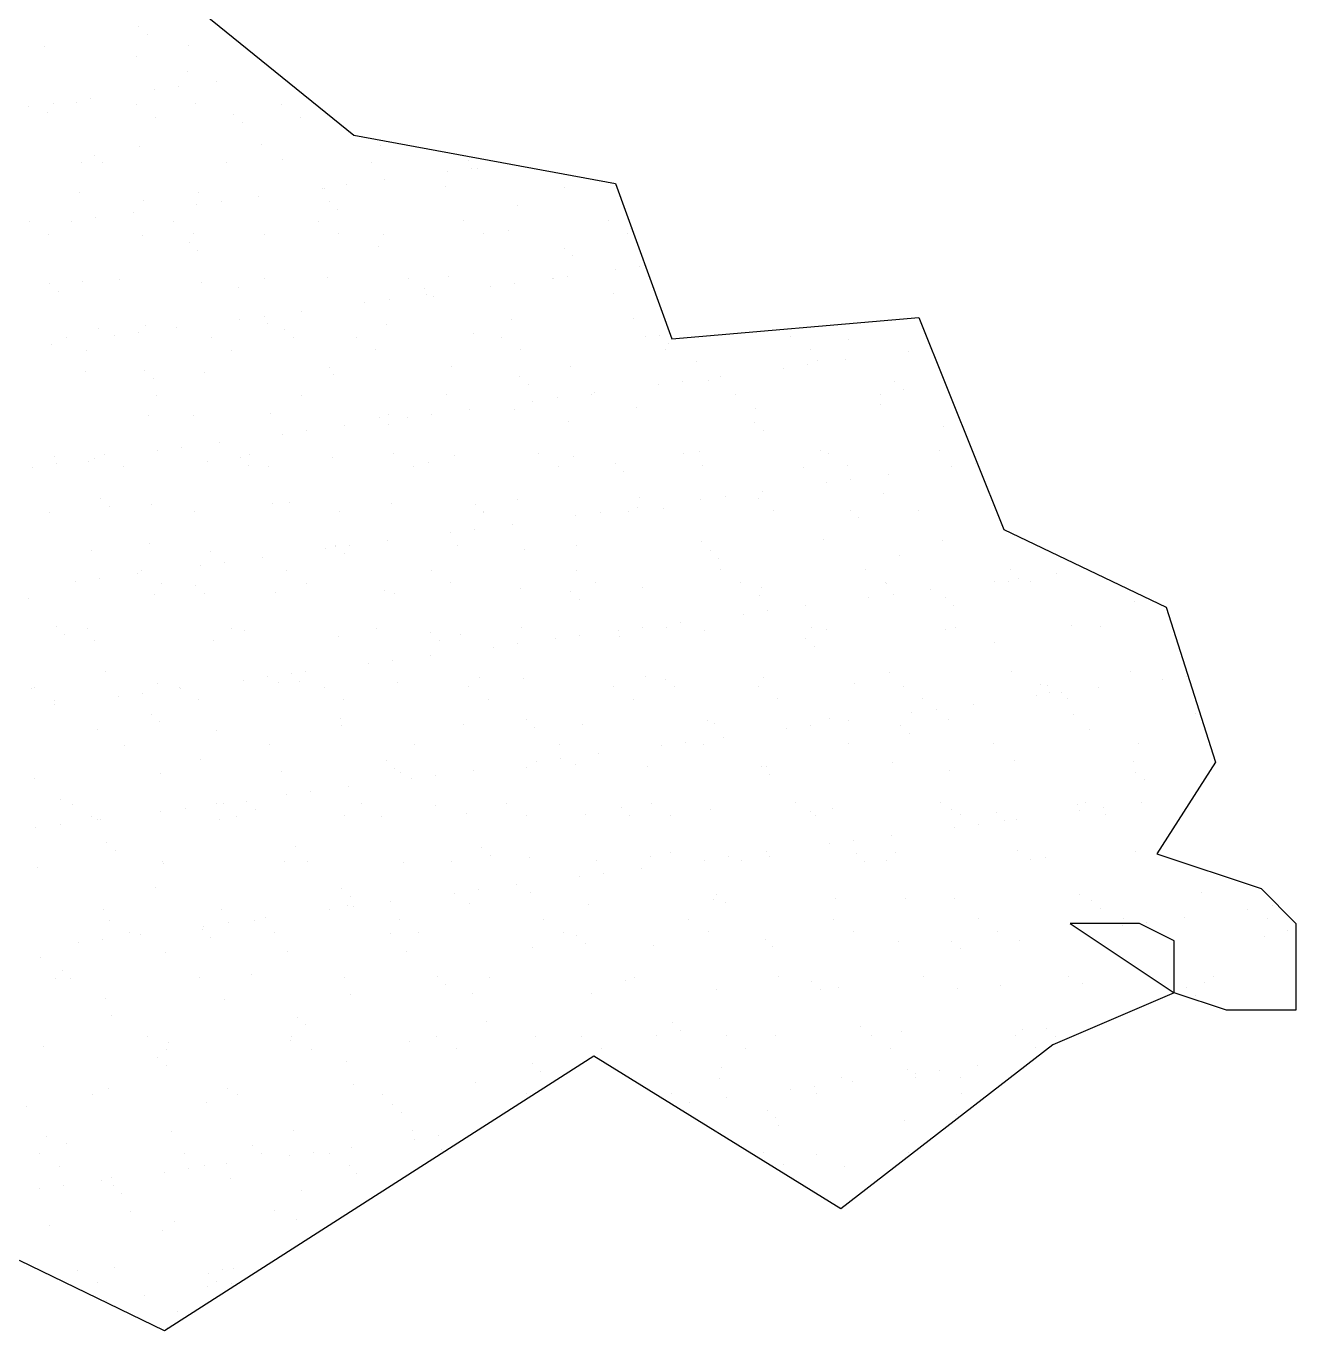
# Model space of a CAD drawing. Header units: millimetres. Extents: x 454 to 24074, y 929 to 15016.
# Drawn here: x 14145.4 to 14606.5, y 7764.8 to 8238.5 of the extents above; entities that cross this region are included whole.
import ezdxf

# ---------------------------------------------------------------- set-up
doc = ezdxf.new("R2010")
doc.units = ezdxf.units.MM
doc.layers.add('cadblocksdwg.com', color=255, linetype='Continuous')

# ---------------------------------------------------------------- blocks, each defined once
blk = doc.blocks.new('*X18')
at = {"color": 0}
for p, q in [((664.097, 74.4366), (664.097, 74.4366)), ((664.1044, 74.4298), (664.1044, 74.4298)), ((664.0159, 74.42), (664.0159, 74.42)), ((664.1404, 74.4203), (664.1404, 74.4203)), ((664.0954, 74.411), (664.0954, 74.411)), ((664.1392, 74.398), (664.1392, 74.398)), ((664.1104, 74.3825), (664.1104, 74.3825)), ((664.1312, 74.3852), (664.1312, 74.3852)), ((664.1637, 74.3895), (664.1637, 74.3895)), ((664.0235, 74.371), (664.0235, 74.371)), ((664.0438, 74.3714), (664.0438, 74.3714)), ((664.056, 74.3753), (664.056, 74.3753)), ((664.0951, 74.3695), (664.0951, 74.3695)), ((664.1461, 74.3709), (664.1461, 74.3709)), ((664.2197, 74.3698), (664.2197, 74.3698)), ((664.0027, 74.3683), (664.0027, 74.3683)), ((664.019, 74.3629), (664.019, 74.3629)), ((664.112, 74.3588), (664.112, 74.3588)), ((664.179, 74.3615), (664.179, 74.3615)), ((664.2366, 74.359), (664.2366, 74.359)), ((664.1864, 74.3547), (664.1864, 74.3547)), ((664.0588, 74.3264), (664.0588, 74.3264)), ((664.0979, 74.3339), (664.0979, 74.3339)), ((664.2026, 74.3353), (664.2026, 74.3353)), ((664.3049, 74.3348), (664.3049, 74.3348)), ((664.0482, 74.3199), (664.0482, 74.3199)), ((664.0662, 74.3196), (664.0662, 74.3196)), ((664.1727, 74.3201), (664.1727, 74.3201)), ((664.2212, 74.3228), (664.2212, 74.3228)), ((664.2973, 74.3203), (664.2973, 74.3203)), ((664.3813, 74.3215), (664.3813, 74.3215)), ((664.3834, 74.3149), (664.3834, 74.3149)), ((664.3886, 74.3147), (664.3886, 74.3147)), ((664.3083, 74.305), (664.3083, 74.305)), ((664.3626, 74.3121), (664.3626, 74.3121)), ((664.0463, 74.2944), (664.0463, 74.2944)), ((664.1487, 74.2939), (664.1487, 74.2939)), ((664.2549, 74.2979), (664.2549, 74.2979)), ((664.2567, 74.2978), (664.2567, 74.2978)), ((664.2757, 74.3007), (664.2757, 74.3007)), ((664.3614, 74.2991), (664.3614, 74.2991)), ((664.4637, 74.2986), (664.4637, 74.2986)), ((664.101, 74.2877), (664.101, 74.2877)), ((664.1473, 74.2838), (664.1473, 74.2838)), ((664.1681, 74.2865), (664.1681, 74.2865)), ((664.2006, 74.2908), (664.2006, 74.2908)), ((664.261, 74.2864), (664.261, 74.2864)), ((664.4234, 74.2828), (664.4234, 74.2828)), ((664.0029, 74.2691), (664.0029, 74.2691)), ((664.0396, 74.2696), (664.0396, 74.2696)), ((664.0604, 74.2723), (664.0604, 74.2723)), ((664.0929, 74.2766), (664.0929, 74.2766)), ((664.1274, 74.2694), (664.1274, 74.2694)), ((664.252, 74.2696), (664.252, 74.2696)), ((664.2684, 74.2796), (664.2684, 74.2796)), ((664.3766, 74.2698), (664.3766, 74.2698)), ((664.5011, 74.27), (664.5011, 74.27)), ((664.0197, 74.2584), (664.0197, 74.2584)), ((664.1443, 74.2586), (664.1443, 74.2586)), ((664.2051, 74.2582), (664.2051, 74.2582)), ((664.2689, 74.2588), (664.2689, 74.2588)), ((664.3075, 74.2577), (664.3075, 74.2577)), ((664.3934, 74.2591), (664.3934, 74.2591)), ((664.4155, 74.2616), (664.4155, 74.2616)), ((664.518, 74.2593), (664.518, 74.2593)), ((664.5202, 74.2629), (664.5202, 74.2629)), ((664.1004, 74.2569), (664.1004, 74.2569)), ((664.1408, 74.2512), (664.1408, 74.2512)), ((664.3032, 74.2477), (664.3032, 74.2477)), ((664.4632, 74.2463), (664.4632, 74.2463)), ((664.1481, 74.2445), (664.1481, 74.2445)), ((664.4706, 74.2396), (664.4706, 74.2396)), ((664.5071, 74.2276), (664.5071, 74.2276)), ((664.528, 74.2303), (664.528, 74.2303)), ((664.0205, 74.2161), (664.0205, 74.2161)), ((664.0489, 74.2173), (664.0489, 74.2173)), ((664.0805, 74.2197), (664.0805, 74.2197)), ((664.1512, 74.2168), (664.1512, 74.2168)), ((664.1829, 74.2126), (664.1829, 74.2126)), ((664.205, 74.2199), (664.205, 74.2199)), ((664.2592, 74.2207), (664.2592, 74.2207)), ((664.3296, 74.2202), (664.3296, 74.2202)), ((664.3639, 74.222), (664.3639, 74.222)), ((664.3995, 74.2134), (664.3995, 74.2134)), ((664.4203, 74.2161), (664.4203, 74.2161)), ((664.4528, 74.2204), (664.4528, 74.2204)), ((664.4542, 74.2204), (664.4542, 74.2204)), ((664.4662, 74.2215), (664.4662, 74.2215)), ((664.0279, 74.2094), (664.0279, 74.2094)), ((664.3126, 74.202), (664.3126, 74.202)), ((664.343, 74.2112), (664.343, 74.2112)), ((664.3451, 74.2062), (664.3451, 74.2062)), ((664.3504, 74.2045), (664.3504, 74.2045)), ((664.5054, 74.2077), (664.5054, 74.2077)), ((664.2375, 74.1921), (664.2375, 74.1921)), ((664.2918, 74.1992), (664.2918, 74.1992)), ((664.1029, 74.1798), (664.1029, 74.1798)), ((664.1841, 74.185), (664.1841, 74.185)), ((664.205, 74.1878), (664.205, 74.1878)), ((664.2076, 74.1811), (664.2076, 74.1811)), ((664.31, 74.1806), (664.31, 74.1806)), ((664.418, 74.1845), (664.418, 74.1845)), ((664.5227, 74.1859), (664.5227, 74.1859)), ((664.0352, 74.169), (664.0352, 74.169)), ((664.0627, 74.1775), (664.0627, 74.1775)), ((664.0765, 74.1709), (664.0765, 74.1709)), ((664.0973, 74.1736), (664.0973, 74.1736)), ((664.1298, 74.1779), (664.1298, 74.1779)), ((664.1598, 74.1692), (664.1598, 74.1692)), ((664.2228, 74.1761), (664.2228, 74.1761)), ((664.2301, 74.1694), (664.2301, 74.1694)), ((664.2843, 74.1694), (664.2843, 74.1694)), ((664.3852, 74.1726), (664.3852, 74.1726)), ((664.4089, 74.1697), (664.4089, 74.1697)), ((664.5334, 74.1699), (664.5334, 74.1699)), ((664.5452, 74.1712), (664.5452, 74.1712)), ((664.658, 74.1701), (664.658, 74.1701)), ((664.7076, 74.1677), (664.7076, 74.1677)), ((664.0221, 74.1637), (664.0221, 74.1637)), ((664.0521, 74.1582), (664.0521, 74.1582)), ((664.1766, 74.1585), (664.1766, 74.1585)), ((664.3012, 74.1587), (664.3012, 74.1587)), ((664.4258, 74.1589), (664.4258, 74.1589)), ((664.5503, 74.1591), (664.5503, 74.1591)), ((664.5526, 74.1645), (664.5526, 74.1645)), ((664.6749, 74.1594), (664.6749, 74.1594)), ((664.7594, 74.1572), (664.7594, 74.1572)), ((664.5768, 74.1484), (664.5768, 74.1484)), ((664.6725, 74.1458), (664.6725, 74.1458)), ((664.6815, 74.1497), (664.6815, 74.1497)), ((664.705, 74.1501), (664.705, 74.1501)), ((664.0514, 74.1402), (664.0514, 74.1402)), ((664.1025, 74.141), (664.1025, 74.141)), ((664.1099, 74.1343), (664.1099, 74.1343)), ((664.1537, 74.1397), (664.1537, 74.1397)), ((664.2617, 74.1436), (664.2617, 74.1436)), ((664.2649, 74.1375), (664.2649, 74.1375)), ((664.3664, 74.1449), (664.3664, 74.1449)), ((664.425, 74.1361), (664.425, 74.1361)), ((664.4688, 74.1445), (664.4688, 74.1445)), ((664.5974, 74.1359), (664.5974, 74.1359)), ((664.6517, 74.143), (664.6517, 74.143)), ((664.4324, 74.1293), (664.4324, 74.1293)), ((664.544, 74.1289), (664.544, 74.1289)), ((664.5648, 74.1316), (664.5648, 74.1316)), ((664.5874, 74.1326), (664.5874, 74.1326)), ((664.7475, 74.1312), (664.7475, 74.1312)), ((664.7548, 74.1244), (664.7548, 74.1244)), ((664.1128, 74.1195), (664.1128, 74.1195)), ((664.2373, 74.1198), (664.2373, 74.1198)), ((664.3619, 74.12), (664.3619, 74.12)), ((664.4364, 74.1147), (664.4364, 74.1147)), ((664.4572, 74.1174), (664.4572, 74.1174)), ((664.4865, 74.1202), (664.4865, 74.1202)), ((664.4897, 74.1217), (664.4897, 74.1217)), ((664.611, 74.1204), (664.611, 74.1204)), ((664.7356, 74.1207), (664.7356, 74.1207)), ((664.7356, 74.1122), (664.7356, 74.1122)), ((664.1055, 74.1027), (664.1055, 74.1027)), ((664.1447, 74.1024), (664.1447, 74.1024)), ((664.2102, 74.104), (664.2102, 74.104)), ((664.3047, 74.101), (664.3047, 74.101)), ((664.3125, 74.1036), (664.3125, 74.1036)), ((664.3287, 74.1005), (664.3287, 74.1005)), ((664.3495, 74.1033), (664.3495, 74.1033)), ((664.382, 74.1075), (664.382, 74.1075)), ((664.4205, 74.1074), (664.4205, 74.1074)), ((664.5252, 74.1088), (664.5252, 74.1088)), ((664.6276, 74.1083), (664.6276, 74.1083)), ((664.2418, 74.0891), (664.2418, 74.0891)), ((664.2744, 74.0934), (664.2744, 74.0934)), ((664.3121, 74.0942), (664.3121, 74.0942)), ((664.4672, 74.0975), (664.4672, 74.0975)), ((664.6272, 74.0961), (664.6272, 74.0961)), ((664.6346, 74.0893), (664.6346, 74.0893)), ((664.7896, 74.0925), (664.7896, 74.0925)), ((664.1667, 74.0792), (664.1667, 74.0792)), ((664.221, 74.0863), (664.221, 74.0863)), ((664.0244, 74.0673), (664.0244, 74.0673)), ((664.0675, 74.0688), (664.0675, 74.0688)), ((664.1133, 74.0722), (664.1133, 74.0722)), ((664.1342, 74.0749), (664.1342, 74.0749)), ((664.1921, 74.069), (664.1921, 74.069)), ((664.2643, 74.0665), (664.2643, 74.0665)), ((664.3166, 74.0693), (664.3166, 74.0693)), ((664.369, 74.0679), (664.369, 74.0679)), ((664.4412, 74.0695), (664.4412, 74.0695)), ((664.4713, 74.0674), (664.4713, 74.0674)), ((664.5658, 74.0697), (664.5658, 74.0697)), ((664.5793, 74.0713), (664.5793, 74.0713)), ((664.684, 74.0726), (664.684, 74.0726)), ((664.6903, 74.0699), (664.6903, 74.0699)), ((664.7863, 74.0721), (664.7863, 74.0721)), ((664.8149, 74.0702), (664.8149, 74.0702)), ((664.0057, 74.058), (664.0057, 74.058)), ((664.0265, 74.0607), (664.0265, 74.0607)), ((664.0539, 74.0631), (664.0539, 74.0631)), ((664.059, 74.065), (664.059, 74.065)), ((664.0844, 74.0581), (664.0844, 74.0581)), ((664.1562, 74.0626), (664.1562, 74.0626)), ((664.1845, 74.0659), (664.1845, 74.0659)), ((664.1919, 74.0591), (664.1919, 74.0591)), ((664.2089, 74.0583), (664.2089, 74.0583)), ((664.3335, 74.0585), (664.3335, 74.0585)), ((664.3469, 74.0623), (664.3469, 74.0623)), ((664.4581, 74.0587), (664.4581, 74.0587)), ((664.507, 74.061), (664.507, 74.061)), ((664.5826, 74.059), (664.5826, 74.059)), ((664.6694, 74.0574), (664.6694, 74.0574)), ((664.7072, 74.0592), (664.7072, 74.0592)), ((664.7962, 74.0585), (664.7962, 74.0585)), ((664.8171, 74.0612), (664.8171, 74.0612)), ((664.5143, 74.0542), (664.5143, 74.0542)), ((664.6886, 74.0443), (664.6886, 74.0443)), ((664.7094, 74.0471), (664.7094, 74.0471)), ((664.7419, 74.0514), (664.7419, 74.0514)), ((664.6017, 74.0329), (664.6017, 74.0329)), ((664.6342, 74.0372), (664.6342, 74.0372)), ((664.7381, 74.0351), (664.7381, 74.0351)), ((664.0643, 74.0308), (664.0643, 74.0308)), ((664.0716, 74.024), (664.0716, 74.024)), ((664.108, 74.0256), (664.108, 74.0256)), ((664.2127, 74.027), (664.2127, 74.027)), ((664.2267, 74.0272), (664.2267, 74.0272)), ((664.315, 74.0265), (664.315, 74.0265)), ((664.3867, 74.0259), (664.3867, 74.0259)), ((664.423, 74.0304), (664.423, 74.0304)), ((664.5266, 74.023), (664.5266, 74.023)), ((664.5278, 74.0317), (664.5278, 74.0317)), ((664.5491, 74.0223), (664.5491, 74.0223)), ((664.5809, 74.0302), (664.5809, 74.0302)), ((664.6301, 74.0312), (664.6301, 74.0312)), ((664.0205, 74.0192), (664.0205, 74.0192)), ((664.1451, 74.0194), (664.1451, 74.0194)), ((664.2696, 74.0196), (664.2696, 74.0196)), ((664.3941, 74.0191), (664.3941, 74.0191)), ((664.3942, 74.0198), (664.3942, 74.0198)), ((664.4732, 74.016), (664.4732, 74.016)), ((664.4941, 74.0187), (664.4941, 74.0187)), ((664.5188, 74.0201), (664.5188, 74.0201)), ((664.6433, 74.0203), (664.6433, 74.0203)), ((664.7092, 74.021), (664.7092, 74.021)), ((664.7166, 74.0142), (664.7166, 74.0142)), ((664.7679, 74.0205), (664.7679, 74.0205)), ((664.3656, 74.0018), (664.3656, 74.0018)), ((664.3864, 74.0045), (664.3864, 74.0045)), ((664.4189, 74.0088), (664.4189, 74.0088)), ((664.1064, 73.9921), (664.1064, 73.9921)), ((664.2665, 73.9908), (664.2665, 73.9908)), ((664.2668, 73.9895), (664.2668, 73.9895)), ((664.2787, 73.9904), (664.2787, 73.9904)), ((664.3112, 73.9947), (664.3112, 73.9947)), ((664.3715, 73.9908), (664.3715, 73.9908)), ((664.4738, 73.9903), (664.4738, 73.9903)), ((664.5818, 73.9942), (664.5818, 73.9942)), ((664.6865, 73.9955), (664.6865, 73.9955)), ((664.7889, 73.9951), (664.7889, 73.9951)), ((664.0564, 73.9861), (664.0564, 73.9861)), ((664.1587, 73.9856), (664.1587, 73.9856)), ((664.2036, 73.9805), (664.2036, 73.9805)), ((664.2579, 73.9876), (664.2579, 73.9876)), ((664.2739, 73.984), (664.2739, 73.984)), ((664.4289, 73.9872), (664.4289, 73.9872)), ((664.589, 73.9858), (664.589, 73.9858)), ((664.5963, 73.9791), (664.5963, 73.9791)), ((664.7514, 73.9823), (664.7514, 73.9823)), ((664.0959, 73.9663), (664.0959, 73.9663)), ((664.0998, 73.9686), (664.0998, 73.9686)), ((664.1502, 73.9735), (664.1502, 73.9735)), ((664.171, 73.9762), (664.171, 73.9762)), ((664.2244, 73.9689), (664.2244, 73.9689)), ((664.3489, 73.9691), (664.3489, 73.9691)), ((664.4735, 73.9693), (664.4735, 73.9693)), ((664.5981, 73.9696), (664.5981, 73.9696)), ((664.7226, 73.9698), (664.7226, 73.9698)), ((664.8472, 73.97), (664.8472, 73.97)), ((664.8865, 73.9668), (664.8865, 73.9668)), ((664.0426, 73.9593), (664.0426, 73.9593)), ((664.0634, 73.962), (664.0634, 73.962)), ((664.1167, 73.9579), (664.1167, 73.9579)), ((664.1462, 73.9557), (664.1462, 73.9557)), ((664.2412, 73.9581), (664.2412, 73.9581)), ((664.3658, 73.9584), (664.3658, 73.9584)), ((664.4904, 73.9586), (664.4904, 73.9586)), ((664.5303, 73.9546), (664.5303, 73.9546)), ((664.6149, 73.9588), (664.6149, 73.9588)), ((664.7395, 73.959), (664.7395, 73.959)), ((664.7406, 73.958), (664.7406, 73.958)), ((664.8331, 73.9598), (664.8331, 73.9598)), ((664.8453, 73.9594), (664.8453, 73.9594)), ((664.8539, 73.9625), (664.8539, 73.9625)), ((664.8641, 73.9593), (664.8641, 73.9593)), ((664.0025, 73.9447), (664.0025, 73.9447)), ((664.1105, 73.9486), (664.1105, 73.9486)), ((664.1536, 73.9489), (664.1536, 73.9489)), ((664.2152, 73.9499), (664.2152, 73.9499)), ((664.3087, 73.9521), (664.3087, 73.9521)), ((664.3175, 73.9494), (664.3175, 73.9494)), ((664.4256, 73.9533), (664.4256, 73.9533)), ((664.4687, 73.9507), (664.4687, 73.9507)), ((664.4761, 73.944), (664.4761, 73.944)), ((664.6311, 73.9472), (664.6311, 73.9472)), ((664.6326, 73.9541), (664.6326, 73.9541)), ((664.7255, 73.9456), (664.7255, 73.9456)), ((664.7463, 73.9484), (664.7463, 73.9484)), ((664.7788, 73.9526), (664.7788, 73.9526)), ((664.7912, 73.9458), (664.7912, 73.9458)), ((664.6386, 73.9342), (664.6386, 73.9342)), ((664.6711, 73.9385), (664.6711, 73.9385)), ((664.7986, 73.9391), (664.7986, 73.9391)), ((664.9536, 73.9423), (664.9536, 73.9423)), ((664.026, 73.9205), (664.026, 73.9205)), ((664.5635, 73.9243), (664.5635, 73.9243)), ((664.6178, 73.9314), (664.6178, 73.9314)), ((664.8994, 73.9219), (664.8994, 73.9219)), ((664.9248, 73.9206), (664.9248, 73.9206)), ((664.0334, 73.9138), (664.0334, 73.9138)), ((664.0528, 73.919), (664.0528, 73.919)), ((664.1774, 73.9192), (664.1774, 73.9192)), ((664.1884, 73.917), (664.1884, 73.917)), ((664.2693, 73.9124), (664.2693, 73.9124)), ((664.302, 73.9194), (664.302, 73.9194)), ((664.3485, 73.9156), (664.3485, 73.9156)), ((664.374, 73.9137), (664.374, 73.9137)), ((664.4265, 73.9197), (664.4265, 73.9197)), ((664.4558, 73.9101), (664.4558, 73.9101)), ((664.4763, 73.9132), (664.4763, 73.9132)), ((664.5101, 73.9173), (664.5101, 73.9173)), ((664.5109, 73.9121), (664.5109, 73.9121)), ((664.5309, 73.92), (664.5309, 73.92)), ((664.5511, 73.9199), (664.5511, 73.9199)), ((664.5844, 73.9171), (664.5844, 73.9171)), ((664.6709, 73.9107), (664.6709, 73.9107)), ((664.6757, 73.9201), (664.6757, 73.9201)), ((664.6891, 73.9185), (664.6891, 73.9185)), ((664.7914, 73.918), (664.7914, 73.918)), ((664.8002, 73.9203), (664.8002, 73.9203)), ((664.0589, 73.909), (664.0589, 73.909)), ((664.1613, 73.9085), (664.1613, 73.9085)), ((664.3558, 73.9089), (664.3558, 73.9089)), ((664.4024, 73.9031), (664.4024, 73.9031)), ((664.4233, 73.9058), (664.4233, 73.9058)), ((664.6783, 73.904), (664.6783, 73.904)), ((664.8334, 73.9072), (664.8334, 73.9072)), ((664.2948, 73.8889), (664.2948, 73.8889)), ((664.3156, 73.8917), (664.3156, 73.8917)), ((664.3481, 73.8959), (664.3481, 73.8959)), ((664.0682, 73.8819), (664.0682, 73.8819)), ((664.2079, 73.8775), (664.2079, 73.8775)), ((664.2282, 73.8805), (664.2282, 73.8805)), ((664.2404, 73.8818), (664.2404, 73.8818)), ((664.3906, 73.877), (664.3906, 73.877)), ((664.4281, 73.8762), (664.4281, 73.8762)), ((664.5328, 73.8776), (664.5328, 73.8776)), ((664.5507, 73.8756), (664.5507, 73.8756)), ((664.6351, 73.8771), (664.6351, 73.8771)), ((664.7432, 73.881), (664.7432, 73.881)), ((664.8479, 73.8823), (664.8479, 73.8823)), ((664.9502, 73.8818), (664.9502, 73.8818)), ((664.9985, 73.878), (664.9985, 73.878)), ((664.005, 73.8676), (664.005, 73.8676)), ((664.0075, 73.8683), (664.0075, 73.8683)), ((664.113, 73.8715), (664.113, 73.8715)), ((664.1321, 73.8685), (664.1321, 73.8685)), ((664.1328, 73.8676), (664.1328, 73.8676)), ((664.1871, 73.8747), (664.1871, 73.8747)), ((664.2177, 73.8728), (664.2177, 73.8728)), ((664.2356, 73.8738), (664.2356, 73.8738)), ((664.2567, 73.8687), (664.2567, 73.8687)), ((664.3201, 73.8723), (664.3201, 73.8723)), ((664.3812, 73.8689), (664.3812, 73.8689)), ((664.5058, 73.8692), (664.5058, 73.8692)), ((664.5581, 73.8689), (664.5581, 73.8689)), ((664.6304, 73.8694), (664.6304, 73.8694)), ((664.7131, 73.8721), (664.7131, 73.8721)), ((664.7549, 73.8696), (664.7549, 73.8696)), ((664.8732, 73.8707), (664.8732, 73.8707)), ((664.8795, 73.8698), (664.8795, 73.8698)), ((664.9233, 73.8681), (664.9233, 73.8681)), ((664.9777, 73.8753), (664.9777, 73.8753)), ((664.0244, 73.8575), (664.0244, 73.8575)), ((664.0251, 73.8534), (664.0251, 73.8534)), ((664.0794, 73.8606), (664.0794, 73.8606)), ((664.1003, 73.8633), (664.1003, 73.8633)), ((664.149, 73.8577), (664.149, 73.8577)), ((664.2735, 73.858), (664.2735, 73.858)), ((664.3981, 73.8582), (664.3981, 73.8582)), ((664.5227, 73.8584), (664.5227, 73.8584)), ((664.6472, 73.8586), (664.6472, 73.8586)), ((664.7718, 73.8589), (664.7718, 73.8589)), ((664.8157, 73.8539), (664.8157, 73.8539)), ((664.87, 73.8611), (664.87, 73.8611)), ((664.8805, 73.8639), (664.8805, 73.8639)), ((664.8908, 73.8638), (664.8908, 73.8638)), ((664.8964, 73.8591), (664.8964, 73.8591)), ((664.108, 73.8454), (664.108, 73.8454)), ((664.7623, 73.8469), (664.7623, 73.8469)), ((664.7832, 73.8496), (664.7832, 73.8496)), ((664.9019, 73.8448), (664.9019, 73.8448)), ((665.0066, 73.8461), (665.0066, 73.8461)), ((664.0615, 73.8319), (664.0615, 73.8319)), ((664.1153, 73.8387), (664.1153, 73.8387)), ((664.1638, 73.8314), (664.1638, 73.8314)), ((664.2704, 73.8419), (664.2704, 73.8419)), ((664.2718, 73.8353), (664.2718, 73.8353)), ((664.3765, 73.8367), (664.3765, 73.8367)), ((664.4305, 73.8405), (664.4305, 73.8405)), ((664.4378, 73.8338), (664.4378, 73.8338)), ((664.4788, 73.8362), (664.4788, 73.8362)), ((664.5869, 73.8401), (664.5869, 73.8401)), ((664.5929, 73.837), (664.5929, 73.837)), ((664.6547, 73.8327), (664.6547, 73.8327)), ((664.6755, 73.8355), (664.6755, 73.8355)), ((664.6916, 73.8414), (664.6916, 73.8414)), ((664.708, 73.8398), (664.708, 73.8398)), ((664.7529, 73.8356), (664.7529, 73.8356)), ((664.7939, 73.8409), (664.7939, 73.8409)), ((664.9153, 73.8321), (664.9153, 73.8321)), ((664.4588, 73.8195), (664.4588, 73.8195)), ((664.5678, 73.8213), (664.5678, 73.8213)), ((664.5834, 73.8197), (664.5834, 73.8197)), ((664.6003, 73.8256), (664.6003, 73.8256)), ((664.708, 73.82), (664.708, 73.82)), ((664.7603, 73.8288), (664.7603, 73.8288)), ((664.8325, 73.8202), (664.8325, 73.8202)), ((664.9571, 73.8204), (664.9571, 73.8204)), ((664.0851, 73.8188), (664.0851, 73.8188)), ((664.2097, 73.8191), (664.2097, 73.8191)), ((664.3343, 73.8193), (664.3343, 73.8193)), ((664.4927, 73.8114), (664.4927, 73.8114)), ((664.547, 73.8186), (664.547, 73.8186)), ((664.1501, 73.8068), (664.1501, 73.8068)), ((664.3102, 73.8054), (664.3102, 73.8054)), ((664.3176, 73.7986), (664.3176, 73.7986)), ((664.385, 73.7972), (664.385, 73.7972)), ((664.4306, 73.7992), (664.4306, 73.7992)), ((664.4393, 73.8044), (664.4393, 73.8044)), ((664.4601, 73.8071), (664.4601, 73.8071)), ((664.4726, 73.8019), (664.4726, 73.8019)), ((664.5353, 73.8005), (664.5353, 73.8005)), ((664.6327, 73.8005), (664.6327, 73.8005)), ((664.6376, 73.8), (664.6376, 73.8)), ((664.7457, 73.8039), (664.7457, 73.8039)), ((664.8504, 73.8052), (664.8504, 73.8052)), ((664.9527, 73.8047), (664.9527, 73.8047)), ((664.0075, 73.7905), (664.0075, 73.7905)), ((664.1155, 73.7944), (664.1155, 73.7944)), ((664.2202, 73.7958), (664.2202, 73.7958)), ((664.3226, 73.7953), (664.3226, 73.7953)), ((664.3317, 73.7902), (664.3317, 73.7902)), ((664.3525, 73.7929), (664.3525, 73.7929)), ((664.6401, 73.7937), (664.6401, 73.7937)), ((664.7951, 73.797), (664.7951, 73.797)), ((664.9552, 73.7956), (664.9552, 73.7956)), ((664.9625, 73.7888), (664.9625, 73.7888)), ((664.224, 73.776), (664.224, 73.776)), ((664.2448, 73.7788), (664.2448, 73.7788)), ((664.2773, 73.7831), (664.2773, 73.7831)), ((664.0299, 73.7717), (664.0299, 73.7717)), ((664.0398, 73.7681), (664.0398, 73.7681)), ((664.1371, 73.7646), (664.1371, 73.7646)), ((664.1644, 73.7683), (664.1644, 73.7683)), ((664.1697, 73.7689), (664.1697, 73.7689)), ((664.19, 73.7703), (664.19, 73.7703)), ((664.1973, 73.7635), (664.1973, 73.7635)), ((664.289, 73.7685), (664.289, 73.7685)), ((664.3524, 73.7668), (664.3524, 73.7668)), ((664.4135, 73.7688), (664.4135, 73.7688)), ((664.5124, 73.7654), (664.5124, 73.7654)), ((664.5381, 73.769), (664.5381, 73.769)), ((664.6627, 73.7692), (664.6627, 73.7692)), ((664.6941, 73.7643), (664.6941, 73.7643)), ((664.7872, 73.7695), (664.7872, 73.7695)), ((664.7964, 73.7638), (664.7964, 73.7638)), ((664.9045, 73.7677), (664.9045, 73.7677)), ((664.9118, 73.7697), (664.9118, 73.7697)), ((664.9277, 73.7651), (664.9277, 73.7651)), ((664.9602, 73.7694), (664.9602, 73.7694)), ((664.0567, 73.7573), (664.0567, 73.7573)), ((664.062, 73.7547), (664.062, 73.7547)), ((664.064, 73.7548), (664.064, 73.7548)), ((664.1163, 73.7619), (664.1163, 73.7619)), ((664.1663, 73.7544), (664.1663, 73.7544)), ((664.1813, 73.7576), (664.1813, 73.7576)), ((664.2743, 73.7582), (664.2743, 73.7582)), ((664.3058, 73.7578), (664.3058, 73.7578)), ((664.379, 73.7596), (664.379, 73.7596)), ((664.4304, 73.758), (664.4304, 73.758)), ((664.4814, 73.7591), (664.4814, 73.7591)), ((664.5198, 73.7586), (664.5198, 73.7586)), ((664.555, 73.7583), (664.555, 73.7583)), ((664.5894, 73.763), (664.5894, 73.763)), ((664.6749, 73.7618), (664.6749, 73.7618)), ((664.6795, 73.7585), (664.6795, 73.7585)), ((664.8041, 73.7587), (664.8041, 73.7587)), ((664.8349, 73.7605), (664.8349, 73.7605)), ((664.8423, 73.7537), (664.8423, 73.7537)), ((664.8526, 73.7552), (664.8526, 73.7552)), ((664.9069, 73.7624), (664.9069, 73.7624)), ((664.9287, 73.7589), (664.9287, 73.7589)), ((664.0086, 73.7477), (664.0086, 73.7477)), ((664.0295, 73.7504), (664.0295, 73.7504)), ((664.7449, 73.741), (664.7449, 73.741)), ((664.7992, 73.7482), (664.7992, 73.7482)), ((664.82, 73.7509), (664.82, 73.7509)), ((664.0697, 73.7352), (664.0697, 73.7352)), ((664.2321, 73.7317), (664.2321, 73.7317)), ((664.3922, 73.7303), (664.3922, 73.7303)), ((664.6915, 73.734), (664.6915, 73.734)), ((664.7124, 73.7368), (664.7124, 73.7368)), ((664.0771, 73.7284), (664.0771, 73.7284)), ((664.1174, 73.7187), (664.1174, 73.7187)), ((664.2228, 73.7187), (664.2228, 73.7187)), ((664.242, 73.7189), (664.242, 73.7189)), ((664.3666, 73.7191), (664.3666, 73.7191)), ((664.3996, 73.7235), (664.3996, 73.7235)), ((664.4331, 73.7221), (664.4331, 73.7221)), ((664.4911, 73.7193), (664.4911, 73.7193)), ((664.5378, 73.7234), (664.5378, 73.7234)), ((664.5546, 73.7267), (664.5546, 73.7267)), ((664.5839, 73.7198), (664.5839, 73.7198)), ((664.6047, 73.7226), (664.6047, 73.7226)), ((664.6157, 73.7196), (664.6157, 73.7196)), ((664.6372, 73.7269), (664.6372, 73.7269)), ((664.6402, 73.7229), (664.6402, 73.7229)), ((664.7147, 73.7254), (664.7147, 73.7254)), ((664.722, 73.7186), (664.722, 73.7186)), ((664.7403, 73.7198), (664.7403, 73.7198)), ((664.7482, 73.7268), (664.7482, 73.7268)), ((664.8529, 73.7282), (664.8529, 73.7282)), ((664.8648, 73.72), (664.8648, 73.72)), ((664.8771, 73.7218), (664.8771, 73.7218)), ((664.9552, 73.7277), (664.9552, 73.7277)), ((664.01, 73.7135), (664.01, 73.7135)), ((664.1181, 73.7173), (664.1181, 73.7173)), ((664.3251, 73.7182), (664.3251, 73.7182)), ((664.497, 73.7084), (664.497, 73.7084)), ((664.5295, 73.7127), (664.5295, 73.7127)), ((664.1119, 73.6965), (664.1119, 73.6965)), ((664.4219, 73.6985), (664.4219, 73.6985)), ((664.4762, 73.7057), (664.4762, 73.7057)), ((664.2719, 73.6952), (664.2719, 73.6952)), ((664.2793, 73.6884), (664.2793, 73.6884)), ((664.3685, 73.6915), (664.3685, 73.6915)), ((664.3894, 73.6942), (664.3894, 73.6942)), ((664.4344, 73.6916), (664.4344, 73.6916)), ((664.5919, 73.6859), (664.5919, 73.6859)), ((664.5944, 73.6903), (664.5944, 73.6903)), ((664.6966, 73.6872), (664.6966, 73.6872)), ((664.7568, 73.6867), (664.7568, 73.6867)), ((664.7989, 73.6868), (664.7989, 73.6868)), ((664.907, 73.6907), (664.907, 73.6907)), ((664.9169, 73.6853), (664.9169, 73.6853)), ((665.0117, 73.692), (665.0117, 73.692)), ((664.0665, 73.6778), (664.0665, 73.6778)), ((664.1688, 73.6773), (664.1688, 73.6773)), ((664.2609, 73.6773), (664.2609, 73.6773)), ((664.2769, 73.6812), (664.2769, 73.6812)), ((664.2817, 73.6801), (664.2817, 73.6801)), ((664.3142, 73.6843), (664.3142, 73.6843)), ((664.3816, 73.6825), (664.3816, 73.6825)), ((664.4839, 73.682), (664.4839, 73.682)), ((664.6018, 73.6835), (664.6018, 73.6835)), ((664.9243, 73.6786), (664.9243, 73.6786)), ((665.0514, 73.6778), (665.0514, 73.6778)), ((665.0723, 73.6806), (665.0723, 73.6806)), ((664.0721, 73.6679), (664.0721, 73.6679)), ((664.1532, 73.6631), (664.1532, 73.6631)), ((664.174, 73.6659), (664.174, 73.6659)), ((664.1967, 73.6682), (664.1967, 73.6682)), ((664.2065, 73.6702), (664.2065, 73.6702)), ((664.3213, 73.6684), (664.3213, 73.6684)), ((664.4458, 73.6686), (664.4458, 73.6686)), ((664.5704, 73.6688), (664.5704, 73.6688)), ((664.695, 73.6691), (664.695, 73.6691)), ((664.8195, 73.6693), (664.8195, 73.6693)), ((664.9438, 73.6637), (664.9438, 73.6637)), ((664.9441, 73.6695), (664.9441, 73.6695)), ((664.9646, 73.6664), (664.9646, 73.6664)), ((664.9971, 73.6707), (664.9971, 73.6707)), ((665.0687, 73.6697), (665.0687, 73.6697)), ((664.0663, 73.6517), (664.0663, 73.6517)), ((664.089, 73.6572), (664.089, 73.6572)), ((664.0989, 73.656), (664.0989, 73.656)), ((664.1517, 73.6601), (664.1517, 73.6601)), ((664.1591, 73.6533), (664.1591, 73.6533)), ((664.2136, 73.6574), (664.2136, 73.6574)), ((664.3141, 73.6565), (664.3141, 73.6565)), ((664.3381, 73.6576), (664.3381, 73.6576)), ((664.4627, 73.6579), (664.4627, 73.6579)), ((664.4742, 73.6552), (664.4742, 73.6552)), ((664.5873, 73.6581), (664.5873, 73.6581)), ((664.6366, 73.6516), (664.6366, 73.6516)), ((664.7118, 73.6583), (664.7118, 73.6583)), ((664.8364, 73.6585), (664.8364, 73.6585)), ((665.0658, 73.6545), (665.0658, 73.6545)), ((665.0855, 73.659), (665.0855, 73.659)), ((664.0455, 73.649), (664.0455, 73.649)), ((664.1206, 73.6403), (664.1206, 73.6403)), ((664.2253, 73.6416), (664.2253, 73.6416)), ((664.3276, 73.6411), (664.3276, 73.6411)), ((664.4356, 73.645), (664.4356, 73.645)), ((664.4816, 73.6484), (664.4816, 73.6484)), ((664.5403, 73.6463), (664.5403, 73.6463)), ((664.6427, 73.6459), (664.6427, 73.6459)), ((664.7507, 73.6497), (664.7507, 73.6497)), ((664.7967, 73.6502), (664.7967, 73.6502)), ((664.804, 73.6435), (664.804, 73.6435)), ((664.8554, 73.6511), (664.8554, 73.6511)), ((664.0125, 73.6364), (664.0125, 73.6364)), ((664.0252, 73.6183), (664.0252, 73.6183)), ((664.0315, 73.625), (664.0315, 73.625)), ((664.0388, 73.6182), (664.0388, 73.6182)), ((664.1497, 73.6185), (664.1497, 73.6185)), ((664.1939, 73.6214), (664.1939, 73.6214)), ((664.2743, 73.6187), (664.2743, 73.6187)), ((664.3539, 73.62), (664.3539, 73.62)), ((664.3989, 73.619), (664.3989, 73.619)), ((664.5234, 73.6192), (664.5234, 73.6192)), ((664.648, 73.6194), (664.648, 73.6194)), ((664.7726, 73.6196), (664.7726, 73.6196)), ((664.8971, 73.6199), (664.8971, 73.6199)), ((665.0217, 73.6201), (665.0217, 73.6201)), ((664.3613, 73.6133), (664.3613, 73.6133)), ((664.5164, 73.6165), (664.5164, 73.6165)), ((664.5944, 73.6088), (664.5944, 73.6088)), ((664.6764, 73.6151), (664.6764, 73.6151)), ((664.6838, 73.6084), (664.6838, 73.6084)), ((664.6991, 73.6102), (664.6991, 73.6102)), ((664.8015, 73.6097), (664.8015, 73.6097)), ((664.8388, 73.6116), (664.8388, 73.6116)), ((664.9095, 73.6136), (664.9095, 73.6136)), ((664.9989, 73.6102), (664.9989, 73.6102)), ((665.0142, 73.6149), (665.0142, 73.6149)), ((664.069, 73.6007), (664.069, 73.6007)), ((664.1713, 73.6002), (664.1713, 73.6002)), ((664.2794, 73.6041), (664.2794, 73.6041)), ((664.3841, 73.6054), (664.3841, 73.6054)), ((664.4864, 73.6049), (664.4864, 73.6049)), ((665.0063, 73.6035), (665.0063, 73.6035)), ((664.0736, 73.5863), (664.0736, 73.5863)), ((664.2337, 73.5849), (664.2337, 73.5849)), ((664.2411, 73.5782), (664.2411, 73.5782)), ((664.3961, 73.5814), (664.3961, 73.5814)), ((664.5562, 73.58), (664.5562, 73.58)), ((664.5635, 73.5733), (664.5635, 73.5733)), ((664.7186, 73.5765), (664.7186, 73.5765)), ((664.7532, 73.5727), (664.7532, 73.5727)), ((664.8579, 73.574), (664.8579, 73.574)), ((664.8786, 73.5751), (664.8786, 73.5751)), ((664.1045, 73.5678), (664.1045, 73.5678)), ((664.1231, 73.5632), (664.1231, 73.5632)), ((664.2278, 73.5645), (664.2278, 73.5645)), ((664.229, 73.568), (664.229, 73.568)), ((664.3301, 73.564), (664.3301, 73.564)), ((664.3536, 73.5682), (664.3536, 73.5682)), ((664.4382, 73.5679), (664.4382, 73.5679)), ((664.4781, 73.5684), (664.4781, 73.5684)), ((664.5429, 73.5693), (664.5429, 73.5693)), ((664.6027, 73.5687), (664.6027, 73.5687)), ((664.6452, 73.5688), (664.6452, 73.5688)), ((664.7273, 73.5689), (664.7273, 73.5689)), ((664.8518, 73.5691), (664.8518, 73.5691)), ((664.886, 73.5684), (664.886, 73.5684)), ((664.0151, 73.5593), (664.0151, 73.5593)), ((664.1213, 73.557), (664.1213, 73.557)), ((664.2459, 73.5572), (664.2459, 73.5572)), ((664.3704, 73.5575), (664.3704, 73.5575)), ((664.495, 73.5577), (664.495, 73.5577)), ((664.6196, 73.5579), (664.6196, 73.5579)), ((664.7441, 73.5582), (664.7441, 73.5582)), ((664.8687, 73.5584), (664.8687, 73.5584)), ((664.1134, 73.5498), (664.1134, 73.5498)), ((664.1208, 73.5431), (664.1208, 73.5431)), ((664.2759, 73.5463), (664.2759, 73.5463)), ((664.4359, 73.5449), (664.4359, 73.5449)), ((664.5983, 73.5414), (664.5983, 73.5414)), ((664.7584, 73.54), (664.7584, 73.54)), ((664.7861, 73.5393), (664.7861, 73.5393)), ((664.8186, 73.5436), (664.8186, 73.5436)), ((664.3866, 73.5284), (664.3866, 73.5284)), ((664.4433, 73.5382), (664.4433, 73.5382)), ((664.597, 73.5318), (664.597, 73.5318)), ((664.7017, 73.5331), (664.7017, 73.5331)), ((664.711, 73.5294), (664.711, 73.5294)), ((664.7653, 73.5366), (664.7653, 73.5366)), ((664.7658, 73.5333), (664.7658, 73.5333)), ((664.804, 73.5326), (664.804, 73.5326)), ((664.0575, 73.5181), (664.0575, 73.5181)), ((664.0715, 73.5236), (664.0715, 73.5236)), ((664.1739, 73.5231), (664.1739, 73.5231)), ((664.182, 73.5183), (664.182, 73.5183)), ((664.2819, 73.527), (664.2819, 73.527)), ((664.3066, 73.5186), (664.3066, 73.5186)), ((664.4312, 73.5188), (664.4312, 73.5188)), ((664.5557, 73.519), (664.5557, 73.519)), ((664.6576, 73.5224), (664.6576, 73.5224)), ((664.6785, 73.5252), (664.6785, 73.5252)), ((664.6803, 73.5192), (664.6803, 73.5192)), ((664.8049, 73.5195), (664.8049, 73.5195)), ((664.0006, 73.508), (664.0006, 73.508)), ((664.1556, 73.5112), (664.1556, 73.5112)), ((664.3157, 73.5098), (664.3157, 73.5098)), ((664.5708, 73.511), (664.5708, 73.511)), ((664.6033, 73.5153), (664.6033, 73.5153)), ((664.323, 73.5031), (664.323, 73.5031)), ((664.6381, 73.5049), (664.6381, 73.5049)), ((664.6455, 73.4981), (664.6455, 73.4981)), ((664.7557, 73.4956), (664.7557, 73.4956)), ((664.8006, 73.5014), (664.8006, 73.5014)), ((664.1256, 73.4861), (664.1256, 73.4861)), ((664.2303, 73.4875), (664.2303, 73.4875)), ((664.3327, 73.487), (664.3327, 73.487)), ((664.388, 73.4869), (664.388, 73.4869)), ((664.6477, 73.4917), (664.6477, 73.4917)), ((664.0176, 73.4822), (664.0176, 73.4822)), ((664.0354, 73.4761), (664.0354, 73.4761)), ((664.1954, 73.4747), (664.1954, 73.4747)), ((664.2803, 73.4727), (664.2803, 73.4727)), ((664.3346, 73.4799), (664.3346, 73.4799)), ((664.3554, 73.4826), (664.3554, 73.4826)), ((664.0122, 73.4674), (664.0122, 73.4674)), ((664.1368, 73.4676), (664.1368, 73.4676)), ((664.2028, 73.4679), (664.2028, 73.4679)), ((664.227, 73.4657), (664.227, 73.4657)), ((664.2478, 73.4685), (664.2478, 73.4685)), ((664.2613, 73.4678), (664.2613, 73.4678)), ((664.3578, 73.4712), (664.3578, 73.4712)), ((664.635, 73.4685), (664.635, 73.4685)), ((664.6803, 73.4663), (664.6803, 73.4663)), ((664.7596, 73.4687), (664.7596, 73.4687)), ((664.0291, 73.4566), (664.0291, 73.4566)), ((664.1193, 73.4515), (664.1193, 73.4515)), ((664.1401, 73.4543), (664.1401, 73.4543)), ((664.1536, 73.4569), (664.1536, 73.4569)), ((664.1726, 73.4586), (664.1726, 73.4586)), ((664.2782, 73.4571), (664.2782, 73.4571)), ((664.2844, 73.45), (664.2844, 73.45)), ((664.6519, 73.4578), (664.6519, 73.4578)), ((664.7042, 73.456), (664.7042, 73.456)), ((664.0324, 73.4401), (664.0324, 73.4401)), ((664.065, 73.4444), (664.065, 73.4444)), ((664.0741, 73.4466), (664.0741, 73.4466)), ((664.0752, 73.4396), (664.0752, 73.4396)), ((664.1764, 73.4461), (664.1764, 73.4461)), ((664.0116, 73.4374), (664.0116, 73.4374)), ((664.0826, 73.4328), (664.0826, 73.4328)), ((664.2376, 73.4361), (664.2376, 73.4361)), ((664.0898, 73.4179), (664.0898, 73.4179)), ((664.2143, 73.4182), (664.2143, 73.4182)), ((664.0201, 73.4052), (664.0201, 73.4052)), ((664.1281, 73.4091), (664.1281, 73.4091)), ((664.2328, 73.4104), (664.2328, 73.4104)), ((664.1174, 73.401), (664.1174, 73.401)), ((664.0445, 73.3672), (664.0445, 73.3672)), ((664.0766, 73.3695), (664.0766, 73.3695)), ((664.1572, 73.3645), (664.1572, 73.3645)), ((664.1691, 73.3674), (664.1691, 73.3674)), ((664.1789, 73.369), (664.1789, 73.369)), ((664.0614, 73.3565), (664.0614, 73.3565)), ((664.1562, 73.3528), (664.1562, 73.3528)), ((664.1645, 73.3577), (664.1645, 73.3577)), ((664.177, 73.3556), (664.177, 73.3556)), ((664.0693, 73.3414), (664.0693, 73.3414)), ((664.1018, 73.3457), (664.1018, 73.3457)), ((664.1307, 73.332), (664.1307, 73.332)), ((664.1221, 73.3178), (664.1221, 73.3178))]:
    blk.add_line(p, q, dxfattribs=at)
blk = doc.blocks.new('Trees side 014_cad-block.com')
at = {"color": 0}
for points in [[(3246.22, 4382.82), (3443.95, 4222.7)], [(3309.3, 3372.05), (3206.17, 3422.09)], [(3443.95, 4222.7), (3630.11, 4188.21), (3670.29, 4077.76), (3846.08, 4092.83), (3906.35, 3942.22), (4021.87, 3887), (4057.03, 3776.56), (4015.41, 3711.37), (4089.57, 3686.66), (4114.29, 3661.95), (4114.29, 3612.53), (4114.29, 3600.18), (4064.85, 3600.18), (4027.77, 3612.53), (4027.77, 3649.6), (4003.05, 3661.95), (3953.6, 3661.95), (4027.77, 3612.53), (4027.77, 3612.53), (3941.24, 3575.47), (3790.52, 3458.8), (3614.65, 3567.37), (3309.3, 3372.05)]]:
    blk.add_lwpolyline(points, dxfattribs=at)
at = {"color": 0, "xscale": 826.9685674927985, "yscale": 826.9685674927985, "zscale": 826.9685674927985}
blk.add_blockref('*X18', (-545896.6, -57257.07), dxfattribs=at)

msp = doc.modelspace()

# ---------------------------------------------------------------- block references
at = {"layer": 'cadblocksdwg.com', "xscale": 0.5103099452236204, "yscale": 0.5103099452236204, "zscale": 0.5103099452236204}
msp.add_blockref('Trees side 014_cad-block.com', (12506.92, 6044.04), dxfattribs=at)

doc.saveas('drawing.dxf')
